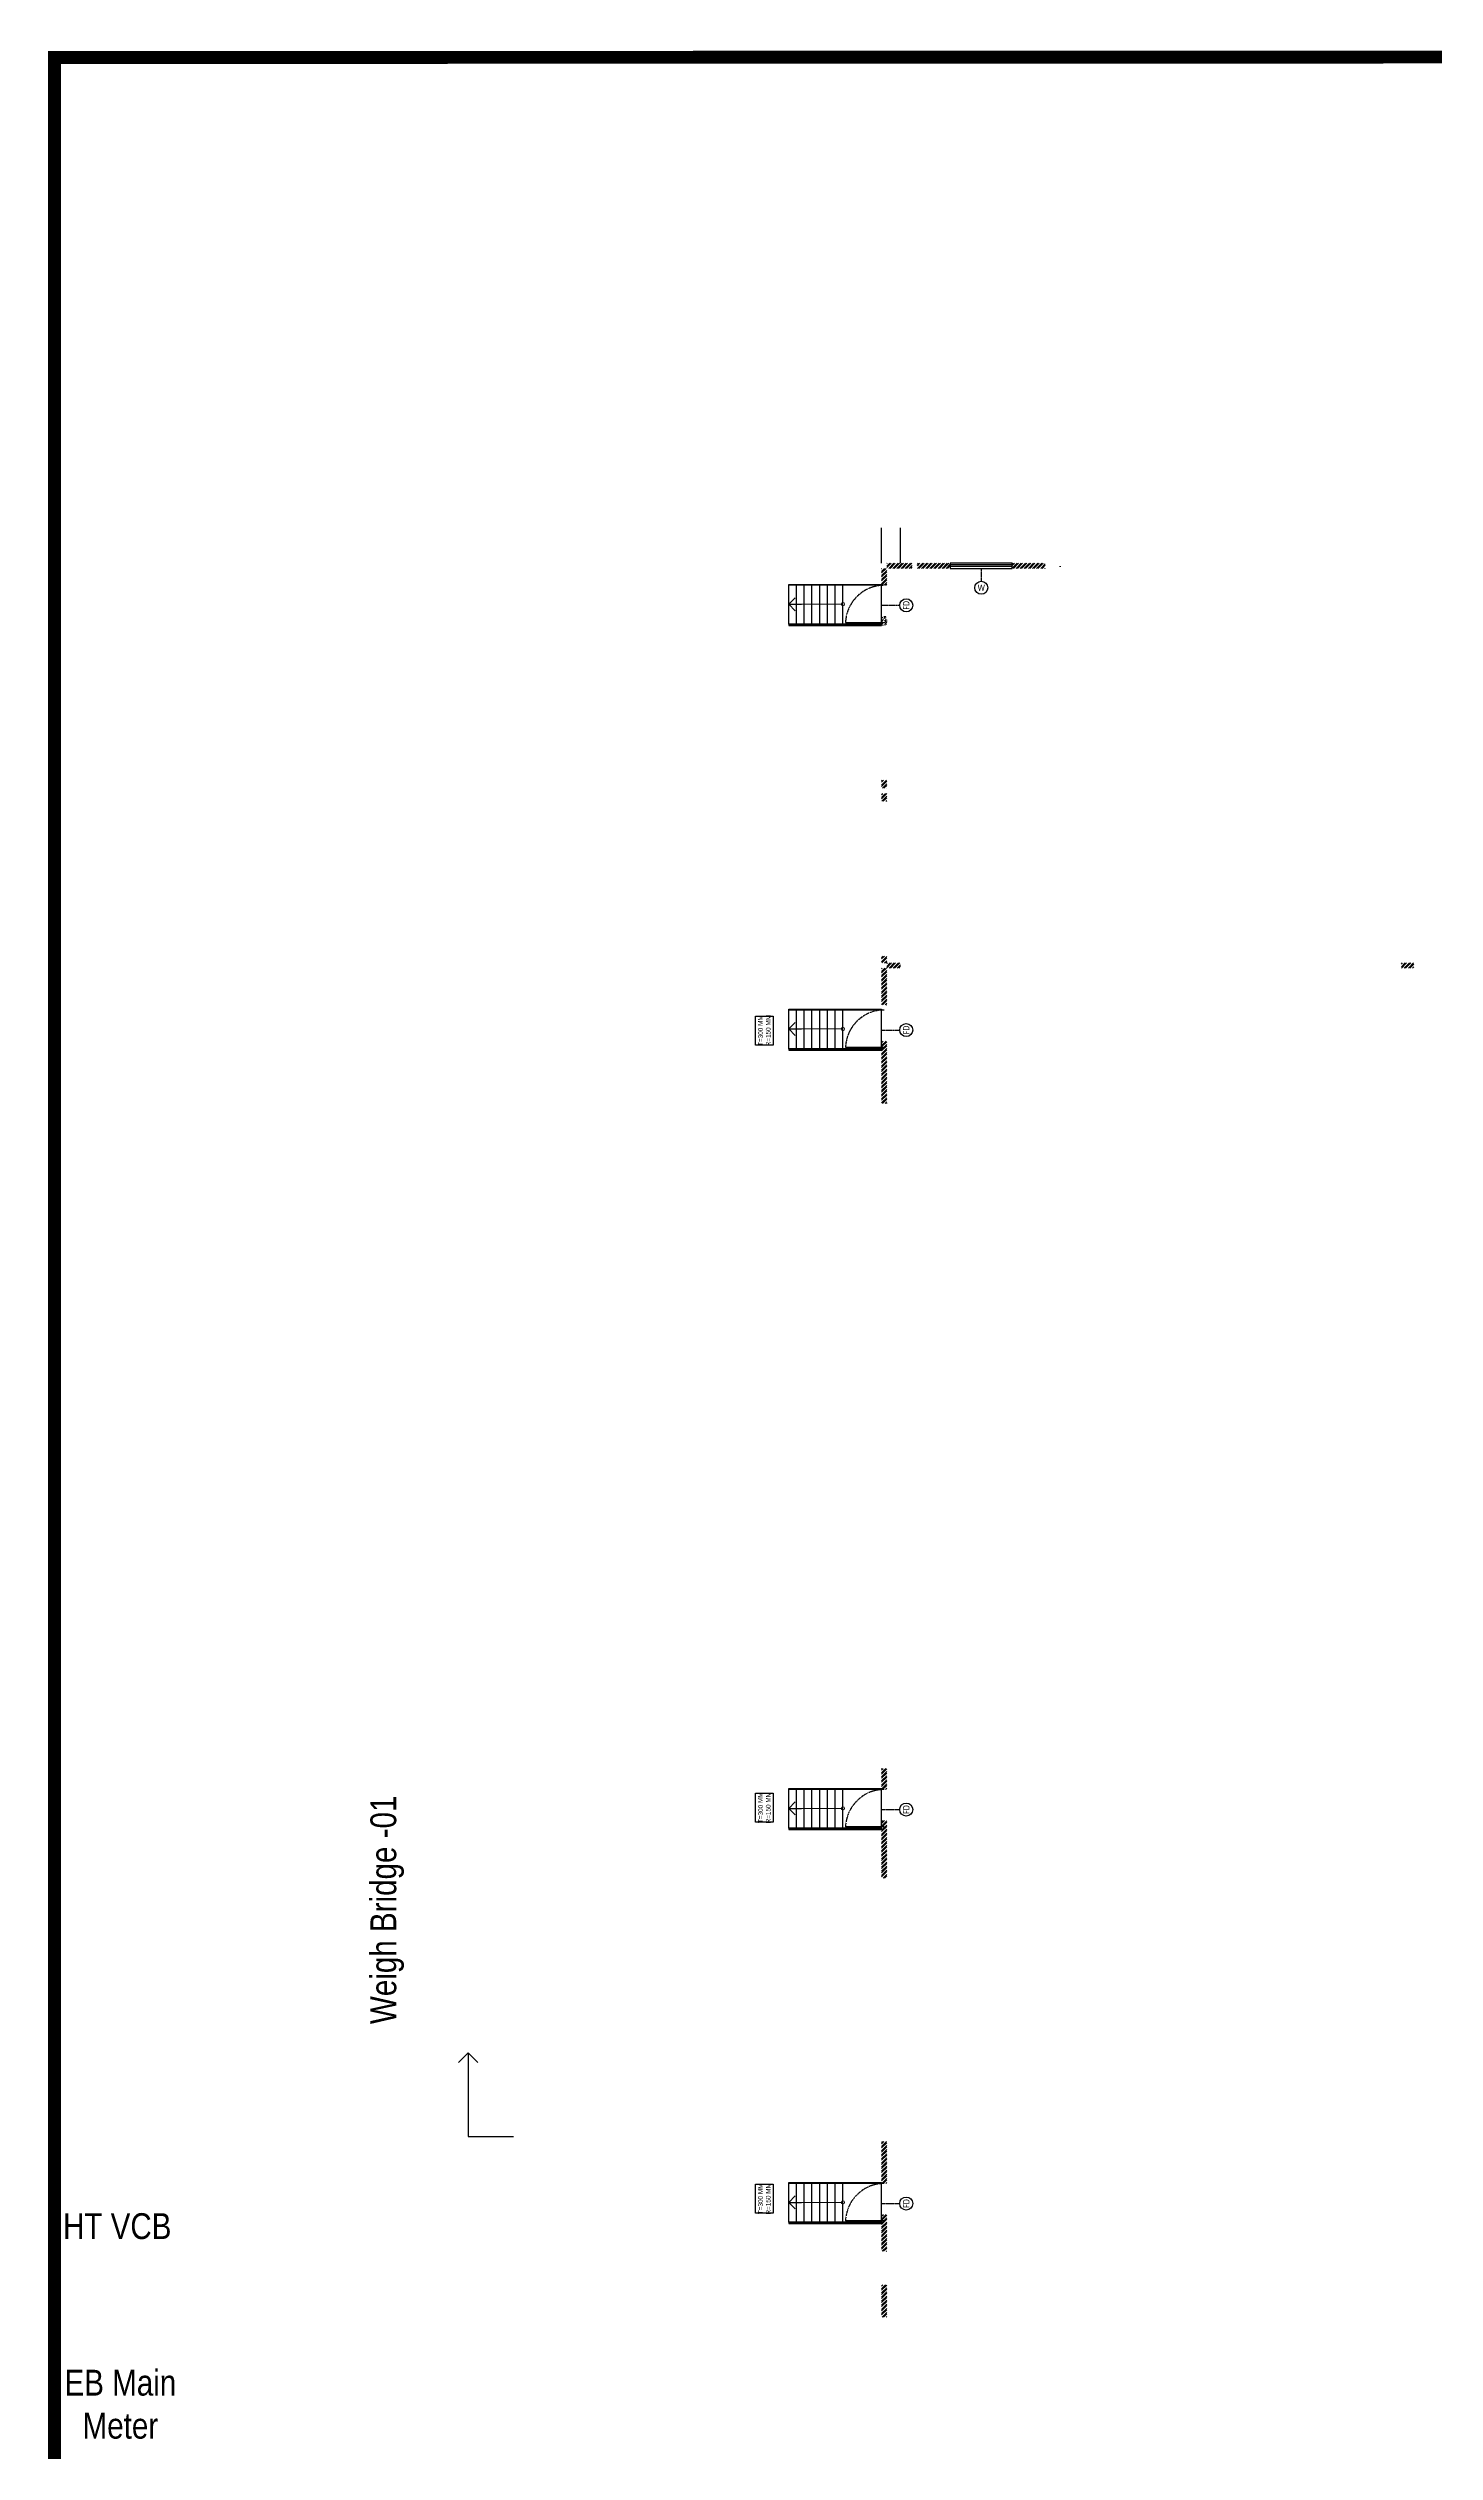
# Model space of a CAD drawing. Header units: feet. Extents: x -99009 to 3252343, y -11094690 to 9035152.
# Drawn here: x 1376242 to 1429970, y -1122584 to -1029502 of the extents above; entities that cross this region are included whole.
import ezdxf

# ---------------------------------------------------------------- set-up
doc = ezdxf.new("R2010")
doc.units = ezdxf.units.FT
doc.linetypes.add('HIDDEN', pattern=[0.375, 0.25, -0.125])
doc.linetypes.add('HIDDEN2', pattern=[0.1875, 0.125, -0.0625])
for name, color, linetype in [('DOOR', 5, 'Continuous'), ('HATCH', 252, 'Continuous'), ('TEXT DETAILS', 190, 'Continuous'), ('WALL DIMENSIONS', 40, 'Continuous'), ('WINDOW', 5, 'Continuous')]:
    doc.layers.add(name, color=color, linetype=linetype)
for name, color, linetype, lineweight in [('ELEVATION', 2, 'Continuous', 25), ('ELEVATION 1', 254, 'Continuous', 15), ('PLOT', 1, 'Continuous', 15)]:
    doc.layers.add(name, color=color, linetype=linetype, lineweight=lineweight)
doc.layers.add('HATCH RCC', color=7, linetype='Continuous', lineweight=15, true_color=0x4b4b4b)
doc.layers.add('HATCH WALL', color=7, linetype='Continuous', true_color=0x7d7d7d)
doc.styles.add('ARIAL NARROW', font='ARIALN.TTF')
doc.styles.add('CALIBRI', font='calibri.ttf', dxfattribs={"width": 0.8})
doc.dimstyles.new('MERAKI 100', dxfattribs={"dimtxt": 1250, "dimasz": 500, "dimexe": 150, "dimexo": 0, "dimgap": 0, "dimtad": 0, "dimdec": 0, "dimzin": 0, "dimdsep": 46, "dimtxsty": 'CALIBRI', "dimblk": 'OPEN90', "dimcen": 0, "dimclrd": 8, "dimclre": 8, "dimclrt": 256, "dimadec": 0, "dimazin": 0, "dimtfac": 1, "dimtdec": 0, "dimtix": 1, "dimtofl": 0, "dimtmove": 0, "dimatfit": 0, "dimldrblk": 'OPEN90', "dimfxl": 1, "dimtolj": 1, "dimtzin": 0, "dimlwd": -1, "dimlwe": -1, "dimarcsym": 1})
doc.dimstyles.new('MERAKI 150', dxfattribs={"dimtxt": 375, "dimasz": 250, "dimexe": 150, "dimexo": 0, "dimgap": 0, "dimtad": 0, "dimdec": 0, "dimzin": 0, "dimdsep": 46, "dimtxsty": 'CALIBRI', "dimblk": 'OPEN90', "dimcen": 0, "dimclrd": 8, "dimclre": 8, "dimclrt": 256, "dimadec": 0, "dimazin": 0, "dimtfac": 1, "dimtdec": 0, "dimtix": 1, "dimtofl": 0, "dimtmove": 0, "dimatfit": 0, "dimldrblk": 'OPEN90', "dimfxl": 1, "dimtolj": 1, "dimtzin": 0, "dimlwd": -1, "dimlwe": -1, "dimarcsym": 1})
pattern_1 = [(45, (1408534.09, -1049448.1), (-79.54951, 79.54951), []), (45, (1408587.13, -1049448.1), (-79.54951, 79.54951), [])]
pattern_2 = [(45, (2027565.61, -1110943.71), (-79.549513, 79.549513), []), (45, (2027618.64, -1110943.71), (-79.549513, 79.549513), [])]

# ---------------------------------------------------------------- blocks, each defined once
blk = doc.blocks.new('W-3')
for p, q in [((1200, 33), (-1200, 33)), ((1200, -33), (-1200, -33))]:
    blk.add_line(p, q)
blk.add_lwpolyline([(-1200, 100), (1200, 100), (1200, -100), (-1200, -100)], close=True)
blk = doc.blocks.new('_Open90')
at = {"color": 0, "linetype": 'ByBlock', "lineweight": -2}
for p, q in [((0, 0), (-1, 0)), ((-0.5, 0.5), (0, 0)), ((0, 0), (-0.5, -0.5))]:
    blk.add_line(p, q, dxfattribs=at)
blk = doc.blocks.new('FDWEST')
at = {"layer": 'TEXT DETAILS', "linetype": 'HIDDEN', "ltscale": 0.5}
blk.add_lwpolyline([(0, 200), (0, -500)], dxfattribs=at)
at = {"layer": 'TEXT DETAILS'}
blk.add_circle((0, -753), 253, dxfattribs=at)
at = {"layer": 'TEXT DETAILS', "insert": (0, -753), "char_height": 250, "width": 261.9, "attachment_point": 5, "style": 'CALIBRI'}
blk.add_mtext('FD', dxfattribs=at)
blk = doc.blocks.new('DOOR 123')
blk.add_lwpolyline([(-1381, 0), (-1381, 1500, -0.410737)], format="xyb")
at = {"linetype": 'HIDDEN2'}
blk.add_lwpolyline([(-1381, 1499, -0.404482), (69, 0)], format="xyb", dxfattribs=at)
blk = doc.blocks.new('W')
at = {"layer": 'TEXT DETAILS', "linetype": 'HIDDEN', "ltscale": 0.5}
blk.add_lwpolyline([(0, 0), (0, -500)], dxfattribs=at)
at = {"layer": 'TEXT DETAILS'}
blk.add_circle((0, -753), 253, dxfattribs=at)
at = {"layer": 'TEXT DETAILS', "insert": (0, -753), "char_height": 250, "width": 261.9, "attachment_point": 5, "style": 'CALIBRI'}
blk.add_mtext('W', dxfattribs=at)
blk = doc.blocks.new('TEXT')
at = {"layer": 'TEXT DETAILS'}
blk.add_lwpolyline([(281123, 137706), (282246, 137706), (282246, 137015), (281123, 137015)], close=True, dxfattribs=at)
at = {"layer": 'TEXT DETAILS', "insert": (281684, 137360), "char_height": 180, "width": 1127.29, "attachment_point": 5, "style": 'ARIAL NARROW'}
blk.add_mtext('T=300 MM\\PR=150 MM', dxfattribs=at)
blk = doc.blocks.new('SD')
at = {"layer": 'ELEVATION'}
for points in [[(338430, 41255), (338394, 41255), (338394, 44855), (338430, 44855)], [(339930, 43355), (339980, 43355), (339980, 44855), (339930, 44855)], [(339930, 41255), (339980, 41255), (339980, 43355), (339930, 43355)]]:
    blk.add_lwpolyline(points, close=True, dxfattribs=at)
for points in [[(339930, 44855), (338430, 44855)], [(339980, 44855), (339980, 41255)], [(339930, 43355), (338394, 43355)], [(339930, 43055), (338430, 43055)], [(339930, 42755), (338430, 42755)], [(339930, 42455), (338430, 42455)], [(339930, 42155), (338430, 42155)], [(339930, 41855), (338430, 41855)], [(339930, 41555), (338430, 41555)], [(339930, 41255), (338430, 41255)]]:
    blk.add_lwpolyline(points, dxfattribs=at)
at = {"layer": 'ELEVATION 1'}
blk.add_circle((339162, 43355), 67.1, dxfattribs=at)
at = {"rotation": 180}
blk.add_blockref('FDWEST', (339205, 45055), dxfattribs=at)
at = {"layer": 'DOOR', "rotation": 180}
blk.add_blockref('DOOR 123', (338499, 44955), dxfattribs=at)
at = {"layer": 'ELEVATION 1'}
blk.add_leader([(339162, 41255), (339162, 43355)], dimstyle='MERAKI 100', override={"dimtxt": 50, "dimasz": 500, "dimgap": 0, "dimtad": 0}, dxfattribs=at)

msp = doc.modelspace()

# ---------------------------------------------------------------- hatches: boundary and pattern name
at = {"layer": 'HATCH RCC'}
h = msp.add_hatch(dxfattribs=at)
h.set_pattern_fill('AR-CONC', color=252, scale=10)
h.set_pattern_definition([(50, (947182.8, 0), (1821.8467, -159.3909), [190.5, -2095.5]), (355, (947182.8, 0), (-352.4342, 1910.5685), [152.4, -1676.4058]), (100.45144, (947334.7, -13.3), (1469.4125, 1751.1775), [161.9, -1780.9024]), (46.1842, (947182.8, 508), (2710.7904, -420.4233), [285.75, -3143.25]), (96.63556, (947408.7, 473), (2374.0413, 2474.261), [242.85, -2671.356]), (351.18415, (947182.8, 508), (2374.041, 2474.261), [228.6, -2514.597]), (21, (947436.8, 381), (1516.144, -1022.652), [190.5, -2095.5]), (326, (947436.8, 381), (618.0203, 1841.8797), [152.4, -1676.4]), (71.45144, (947563.2, 295.8), (2134.1642, 819.2277), [161.9, -1780.8994]), (37.5, (947182.84, 0), (30.88603, 845.5504), [0, -1656.08, 0, -1701.8, 0, -1682.75]), (7.5, (947182.8, 0), (668.1966, 1001.80575), [0, -970.28, 0, -1617.98, 0, -641.35]), (327.5, (946616.4, 0), (1355.90595, -57.28744), [0, -635, 0, -1981.2, 0, -2628.9]), (317.5, (946362.4, 0), (1481.2918, 254.2649), [0, -825.5, 0, -1315.72, 0, -1866.9])])
edge = h.paths.add_edge_path()
edge.add_line((1415521.09425, -1049563.09856), (1415521.09425, -1049598.09856))
edge.add_line((1415521.09425, -1049598.09856), (1415071.09425, -1049598.09856))
edge.add_line((1415071.09425, -1049598.09856), (1415071.09425, -1049448.09856))
edge.add_line((1415071.09425, -1049448.09856), (1415521.09425, -1049448.09856))
h = msp.add_hatch(dxfattribs=at)
h.set_pattern_fill('AR-CONC', color=256, scale=25)
h.set_pattern_definition([(50, (2027565.61, -1110943.71), (179.315046, -15.688034), [18.75, -206.25]), (355, (2027565.61, -1110943.71), (-34.687833, 188.048033), [15, -165]), (100.451444, (2027580.55, -1110945.02), (144.62721, 172.36), [15.93505, -175.28553]), (46.1842, (2027565.6, -1110893.71), (266.81033, -41.37982), [28.125, -309.375]), (96.635635, (2027587.84, -1110897.16), (233.66549, 243.52965), [23.90259, -262.92844]), (351.184164, (2027565.6, -1110893.71), (233.66549, 243.52965), [22.5, -247.5]), (21, (2027590.61, -1110906.21), (149.226763, -100.654723), [18.75, -206.25]), (326, (2027590.61, -1110906.21), (60.828833, 181.28751), [15, -165]), (71.451445, (2027603.05, -1110914.6), (210.055594, 80.63279), [15.93505, -175.28553]), (37.5, (2027565.61, -1110943.714), (3.039964, 83.2234635), [0, -163, 0, -167.5, 0, -165.625]), (7.5, (2027565.61, -1110943.71), (65.767384, 98.602928), [0, -95.5, 0, -159.25, 0, -63.125]), (327.5, (2027509.86, -1110943.714), (133.455609, -5.638718), [0, -62.5, 0, -195, 0, -258.75]), (317.5, (2027484.86, -1110943.71), (145.796542, 25.026246), [0, -81.25, 0, -129.5, 0, -183.75])])
h.paths.add_polyline_path([(1408533.98912, -1051505.09856), (1408733.90419, -1051505.09856), (1408733.90419, -1051855.09856), (1408533.98912, -1051855.09856)])
at = {"layer": 'HATCH WALL'}
h = msp.add_hatch(dxfattribs=at)
h.set_pattern_fill('ANSI32', color=256, scale=300, style=0)
h.set_pattern_definition(pattern_1)
h.paths.add_polyline_path([(1408734.09425, -1050305.09856), (1408534.09425, -1050305.09856), (1408534.09425, -1049648.09856), (1408734.09425, -1049648.09856)])
h = msp.add_hatch(dxfattribs=at)
h.set_pattern_fill('ANSI32', color=256, scale=300, style=0)
h.set_pattern_definition(pattern_1)
h.paths.add_polyline_path([(1408734.09425, -1049448.09856), (1409721.09425, -1049448.09856), (1409721.09425, -1049648.09856), (1408734.09425, -1049648.09856)])
h = msp.add_hatch(dxfattribs=at)
h.set_pattern_fill('ANSI32', color=256, scale=300, style=0)
h.set_pattern_definition(pattern_1)
h.paths.add_polyline_path([(1409921.09425, -1049648.09856), (1411196.09425, -1049648.09856), (1411196.09425, -1049448.09856), (1409921.09425, -1049448.09856)])
h = msp.add_hatch(dxfattribs=at)
h.set_pattern_fill('ANSI32', color=256, scale=300, style=0)
h.set_pattern_definition(pattern_1)
h.paths.add_polyline_path([(1413596.09425, -1049648.09856), (1414871.09425, -1049648.09856), (1414871.09425, -1049448.09856), (1413596.09425, -1049448.09856)])
h = msp.add_hatch(dxfattribs=at)
h.set_pattern_fill('ANSI32', color=256, scale=300, style=0)
h.set_pattern_definition(pattern_1)
h.paths.add_polyline_path([(1408734.18929, -1058161.09856), (1408533.99922, -1058161.09856), (1408533.90419, -1057855.09856), (1408734.09425, -1057855.09856)])
h.paths.add_polyline_path([(1408533.90419, -1058667.09856), (1408734.09425, -1058667.09856), (1408734.18929, -1058361.09856), (1408533.99922, -1058361.09856)])
h = msp.add_hatch(dxfattribs=at)
h.set_pattern_fill('ANSI32', color=256, scale=300, style=0)
h.set_pattern_definition(pattern_1)
h.paths.add_polyline_path([(1408533.90419, -1064667.09856), (1408734.09425, -1064667.09856), (1408734.09425, -1064929.07809), (1408533.90419, -1064929.07809)])
h = msp.add_hatch(dxfattribs=at)
h.set_pattern_fill('ANSI32', color=252, scale=300)
h.set_pattern_definition(pattern_2)
h.paths.add_polyline_path([(1408734.17919, -1066551.09856), (1408534.17919, -1066551.09856), (1408534.17919, -1065129.09856), (1408734.17919, -1065129.09856)])
h = msp.add_hatch(dxfattribs=at)
h.set_pattern_fill('ANSI32', color=252, scale=300)
h.set_pattern_definition([(45, (2027565.61, -1110943.71), (-79.549513, 79.549513), []), (45, (2027618.64, -1110943.71), (-79.549513, 79.549513), [])])
h.paths.add_polyline_path([(1409271.09425, -1064929.09856), (1408734.17906, -1064929.09856), (1408734.17906, -1065129.09856), (1409271.09425, -1065129.09856), (1409271.09425, -1064929.09856)])
h = msp.add_hatch(dxfattribs=at)
h.set_pattern_fill('ANSI32', color=256, scale=300, style=0)
h.set_pattern_definition([(45, (1408534.09, -1049419.1), (-79.5495, 79.5495), []), (45, (1408587.13, -1049419.1), (-79.5495, 79.5495), [])])
h.paths.add_polyline_path([(1428671.09425, -1065129.09856), (1429146.09425, -1065129.09856), (1429146.09425, -1064929.09856), (1428671.09425, -1064929.09856)])
h = msp.add_hatch(dxfattribs=at)
h.set_pattern_fill('ANSI32', color=252, scale=300)
h.set_pattern_definition(pattern_2)
h.paths.add_polyline_path([(1408734.09425, -1070366.09856), (1408534.09425, -1070366.09856), (1408534.09425, -1067951.09856), (1408734.09425, -1067951.09856)])
h = msp.add_hatch(dxfattribs=at)
h.set_pattern_fill('ANSI32', color=252, scale=300)
h.set_pattern_definition(pattern_2)
h.paths.add_polyline_path([(1408734.09425, -1100366.09856), (1408534.09425, -1100366.09856), (1408534.09425, -1098135.05696), (1408734.09425, -1098135.05696)])
h.paths.add_polyline_path([(1408534.17919, -1096935.05696), (1408734.09439, -1096935.05696), (1408734.09439, -1096116.0944), (1408534.17919, -1096116.0944)])
h = msp.add_hatch(dxfattribs=at)
h.set_pattern_fill('ANSI32', color=252, scale=300)
h.set_pattern_definition(pattern_2)
h.paths.add_polyline_path([(1408534.09425, -1112191.09856), (1408534.09425, -1110566.09856), (1408734.09425, -1110566.09856), (1408734.09425, -1112191.09856)])
h = msp.add_hatch(dxfattribs=at)
h.set_pattern_fill('ANSI32', color=252, scale=300)
h.set_pattern_definition(pattern_1)
h.paths.add_polyline_path([(1408534.09425, -1113391.09856), (1408734.09425, -1113391.09856), (1408734.09425, -1114816.10272), (1408534.09425, -1114816.10272)])
h = msp.add_hatch(dxfattribs=at)
h.set_pattern_fill('ANSI32', color=256, scale=300)
h.set_pattern_definition(pattern_1)
h.paths.add_polyline_path([(1408734.09425, -1117367.32303), (1408533.71412, -1117367.32303), (1408533.90432, -1116116.0944), (1408734.28445, -1116116.0944)])

# ---------------------------------------------------------------- linework, layer by layer
at = {"layer": 'PLOT', "const_width": 500}
msp.add_lwpolyline([(1376492.03095, -1029867.9506), (1700808.29656, -1029752.49889), (1700838.29337, -1214583.12954), (1376492.03095, -1214844.29738), (1376492.03095, -1029867.9506)], dxfattribs=at)
at = {"layer": 'WALL DIMENSIONS', "color": 9, "linetype": 'HIDDEN', "true_color": 0xb8b8b8}
for points in [[(1408534.09425, -1049448.09856), (1408534.09425, -1048082.58926)], [(1409271.09425, -1049448.09856), (1409271.09425, -1048082.58926)], [(1408534.09425, -1050305.09856), (1407468.83346, -1050303.85337)]]:
    msp.add_lwpolyline(points, dxfattribs=at)

# ---------------------------------------------------------------- block references
msp.add_blockref('W', (1412396.09425, -1049648.09856))
at = {"rotation": 90}
for p in [(1541352.27449, -1349232.5239), (1541352.27449, -1379323.5239), (1541352.27449, -1394468.20517)]:
    msp.add_blockref('TEXT', p, dxfattribs=at)
at = {"layer": 'HATCH', "rotation": 270.0000000000001}
for p in [(1363679.36393, -711875.23884), (1363679.46906, -728321.23884), (1363679.55399, -758505.19725), (1363679.55399, -773761.23884)]:
    msp.add_blockref('SD', p, dxfattribs=at)
at = {"layer": 'WINDOW', "xscale": -1, "rotation": 180}
msp.add_blockref('W-3', (1412396.09425, -1049548.09856), dxfattribs=at)

# ---------------------------------------------------------------- texts
at = {"layer": 'WALL DIMENSIONS', "color": 212, "linetype": 'HIDDEN', "ltscale": 5, "true_color": 0xe21dd8, "insert": (1388730.75354, -1101593.11442), "char_height": 1000, "width": 9399.0467538, "attachment_point": 2, "rotation": 90, "style": 'ARIAL NARROW'}
msp.add_mtext('Weigh Bridge -01', dxfattribs=at)
at = {"layer": 'WALL DIMENSIONS', "color": 1, "linetype": 'HIDDEN', "ltscale": 5, "true_color": 0xff0000, "char_height": 1000, "width": 4850.4727345, "attachment_point": 2, "style": 'ARIAL NARROW'}
for s, insert in [('HT VCB', (1378921.59042, -1113340.84371)), ('EB Main Meter', (1379043.67845, -1119403.40818))]:
    msp.add_mtext(s, dxfattribs=dict(at, insert=insert))

# ---------------------------------------------------------------- leaders
at = {"layer": 'WALL DIMENSIONS', "color": 212, "ltscale": 5, "true_color": 0xe21dd8}
msp.add_leader([(1392516.52581, -1107135.23091), (1392516.52581, -1110370.50884), (1394271.52208, -1110370.50884)], dimstyle='MERAKI 150', override={"dimasz": 750, "dimgap": 0, "dimtad": 0}, dxfattribs=at)

doc.saveas('drawing.dxf')
